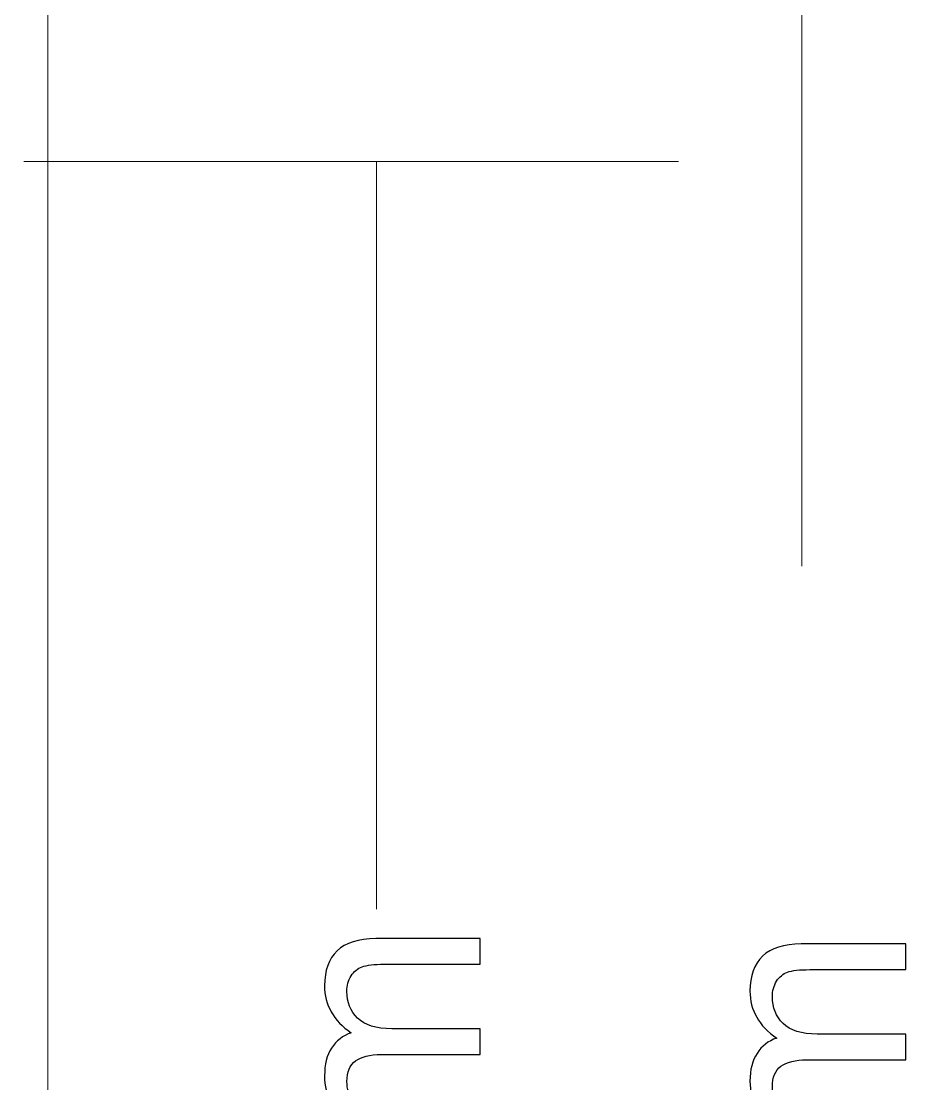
# Model space of a CAD drawing. Header units: millimetres. Extents: x -62 to 58, y -47 to 48.
# Drawn here: x 39.55 to 54.43, y 3.93 to 21.79 of the extents above; entities that cross this region are included whole.
import ezdxf

# ---------------------------------------------------------------- set-up
doc = ezdxf.new("R2010")
doc.units = ezdxf.units.MM
doc.header["$MEASUREMENT"] = 0
doc.layers.add('BG_OUTLINE', color=7, linetype='Continuous')

msp = doc.modelspace()

# ---------------------------------------------------------------- linework, layer by layer
at = {"layer": 'BG_OUTLINE', "lineweight": 9}
msp.add_open_spline([(-39.9999, -35.8165), (-39.9999, -35.8165), (-39.9999, 34.1833), (-39.9999, 34.1833), (-39.9999, 34.1833), (-39.9999, 34.1833), (39.9999, 34.1833), (39.9999, 34.1833), (39.9999, 34.1833), (39.9999, 34.1833), (39.9999, -35.8165), (39.9999, -35.8165), (39.9999, -35.8165), (39.9999, -35.8165), (-39.9999, -35.8165), (-39.9999, -35.8165)], degree=3, knots=[0, 0, 0, 0, 0.25, 0.25, 0.25, 0.25, 0.5, 0.5, 0.5, 0.5, 0.75, 0.75, 0.75, 0.75, 1, 1, 1, 1], dxfattribs=at)
at = {"layer": 'BG_OUTLINE', "lineweight": 20}
for points in [[(52.6818, 34.1833), (52.6818, 34.1833), (52.6818, 12.6306), (52.6818, 12.6306)], [(39.9999, 21.2812), (39.9999, 21.2812), (39.9999, -47.0467), (39.9999, -47.0467)], [(39.5987, 19.4309), (39.5987, 19.4309), (50.608, 19.4309), (50.608, 19.4309)], [(45.528, 6.8635), (45.528, 6.8635), (45.528, 19.4309), (45.528, 19.4309)]]:
    msp.add_open_spline(points, degree=3, dxfattribs=at)
at = {"layer": 'BG_OUTLINE'}
for points in [[(47.2731, 2.9009), (47.2731, 2.9009), (44.7123, 2.9009), (44.7123, 2.9009), (44.7123, 2.9009), (44.7123, 2.9009), (44.7123, 3.2886), (44.7123, 3.2886), (44.7123, 3.2886), (44.7123, 3.2886), (45.0712, 3.2886), (45.0712, 3.2886), (45.0712, 3.2886), (44.9461, 3.3692), (44.8449, 3.4762), (44.7691, 3.6096), (44.7691, 3.6096), (44.6926, 3.7429), (44.6539, 3.8952), (44.6539, 4.0656), (44.6539, 4.0656), (44.6539, 4.2549), (44.6934, 4.4105), (44.7724, 4.5315), (44.7724, 4.5315), (44.8514, 4.6533), (44.9609, 4.7389), (45.1025, 4.7883), (45.1025, 4.7883), (44.8037, 4.9916), (44.6539, 5.255), (44.6539, 5.5793), (44.6539, 5.5793), (44.6539, 5.8337), (44.7247, 6.0288), (44.8654, 6.1654), (44.8654, 6.1654), (45.0062, 6.302), (45.2227, 6.3704), (45.5149, 6.3704), (45.5149, 6.3704), (45.5149, 6.3704), (47.2731, 6.3704), (47.2731, 6.3704), (47.2731, 6.3704), (47.2731, 6.3704), (47.2731, 5.939), (47.2731, 5.939), (47.2731, 5.939), (47.2731, 5.939), (45.6598, 5.939), (45.6598, 5.939), (45.6598, 5.939), (45.4861, 5.939), (45.361, 5.9251), (45.2844, 5.8971), (45.2844, 5.8971), (45.2087, 5.8683), (45.1469, 5.8172), (45.1, 5.744), (45.1, 5.744), (45.0539, 5.6699), (45.0301, 5.5826), (45.0301, 5.483), (45.0301, 5.483), (45.0301, 5.3028), (45.0902, 5.1538), (45.2103, 5.0344), (45.2103, 5.0344), (45.3297, 4.9159), (45.5215, 4.8558), (45.7849, 4.8558), (45.7849, 4.8558), (45.7849, 4.8558), (47.2731, 4.8558), (47.2731, 4.8558), (47.2731, 4.8558), (47.2731, 4.8558), (47.2731, 4.422), (47.2731, 4.422), (47.2731, 4.422), (47.2731, 4.422), (45.6095, 4.422), (45.6095, 4.422), (45.6095, 4.422), (45.4161, 4.422), (45.2712, 4.3866), (45.1749, 4.3158), (45.1749, 4.3158), (45.0786, 4.245), (45.0301, 4.1298), (45.0301, 3.9685), (45.0301, 3.9685), (45.0301, 3.8466), (45.0622, 3.7339), (45.1272, 3.6302), (45.1272, 3.6302), (45.1914, 3.5264), (45.2852, 3.4507), (45.4087, 3.4046), (45.4087, 3.4046), (45.533, 3.3577), (45.7116, 3.3347), (45.9446, 3.3347), (45.9446, 3.3347), (45.9446, 3.3347), (47.2731, 3.3347), (47.2731, 3.3347), (47.2731, 3.3347), (47.2731, 3.3347), (47.2731, 2.9009), (47.2731, 2.9009)], [(54.4269, 2.8111), (54.4269, 2.8111), (51.8661, 2.8111), (51.8661, 2.8111), (51.8661, 2.8111), (51.8661, 2.8111), (51.8661, 3.1988), (51.8661, 3.1988), (51.8661, 3.1988), (51.8661, 3.1988), (52.225, 3.1988), (52.225, 3.1988), (52.225, 3.1988), (52.0999, 3.2794), (51.9987, 3.3864), (51.9229, 3.5198), (51.9229, 3.5198), (51.8464, 3.6531), (51.8077, 3.8054), (51.8077, 3.9758), (51.8077, 3.9758), (51.8077, 4.1651), (51.8472, 4.3207), (51.9262, 4.4417), (51.9262, 4.4417), (52.0052, 4.5635), (52.1147, 4.6491), (52.2563, 4.6985), (52.2563, 4.6985), (51.9575, 4.9018), (51.8077, 5.1652), (51.8077, 5.4895), (51.8077, 5.4895), (51.8077, 5.7439), (51.8785, 5.939), (52.0192, 6.0756), (52.0192, 6.0756), (52.16, 6.2122), (52.3765, 6.2806), (52.6687, 6.2806), (52.6687, 6.2806), (52.6687, 6.2806), (54.4269, 6.2806), (54.4269, 6.2806), (54.4269, 6.2806), (54.4269, 6.2806), (54.4269, 5.8492), (54.4269, 5.8492), (54.4269, 5.8492), (54.4269, 5.8492), (52.8136, 5.8492), (52.8136, 5.8492), (52.8136, 5.8492), (52.6399, 5.8492), (52.5148, 5.8353), (52.4382, 5.8073), (52.4382, 5.8073), (52.3625, 5.7785), (52.3007, 5.7274), (52.2538, 5.6542), (52.2538, 5.6542), (52.2077, 5.5801), (52.1839, 5.4928), (52.1839, 5.3932), (52.1839, 5.3932), (52.1839, 5.213), (52.244, 5.064), (52.3641, 4.9446), (52.3641, 4.9446), (52.4835, 4.8261), (52.6753, 4.766), (52.9387, 4.766), (52.9387, 4.766), (52.9387, 4.766), (54.4269, 4.766), (54.4269, 4.766), (54.4269, 4.766), (54.4269, 4.766), (54.4269, 4.3322), (54.4269, 4.3322), (54.4269, 4.3322), (54.4269, 4.3322), (52.7633, 4.3322), (52.7633, 4.3322), (52.7633, 4.3322), (52.5699, 4.3322), (52.425, 4.2968), (52.3287, 4.226), (52.3287, 4.226), (52.2324, 4.1552), (52.1839, 4.04), (52.1839, 3.8787), (52.1839, 3.8787), (52.1839, 3.7568), (52.216, 3.6441), (52.281, 3.5404), (52.281, 3.5404), (52.3452, 3.4366), (52.439, 3.3609), (52.5625, 3.3148), (52.5625, 3.3148), (52.6868, 3.2679), (52.8654, 3.2449), (53.0984, 3.2449), (53.0984, 3.2449), (53.0984, 3.2449), (54.4269, 3.2449), (54.4269, 3.2449), (54.4269, 3.2449), (54.4269, 3.2449), (54.4269, 2.8111), (54.4269, 2.8111)]]:
    msp.add_open_spline(points, degree=3, knots=[0, 0, 0, 0, 0.0357143, 0.0357143, 0.0357143, 0.0357143, 0.0714286, 0.0714286, 0.0714286, 0.0714286, 0.1071429, 0.1071429, 0.1071429, 0.1071429, 0.1428571, 0.1428571, 0.1428571, 0.1428571, 0.1785714, 0.1785714, 0.1785714, 0.1785714, 0.2142857, 0.2142857, 0.2142857, 0.2142857, 0.25, 0.25, 0.25, 0.25, 0.2857143, 0.2857143, 0.2857143, 0.2857143, 0.3214286, 0.3214286, 0.3214286, 0.3214286, 0.3571429, 0.3571429, 0.3571429, 0.3571429, 0.3928571, 0.3928571, 0.3928571, 0.3928571, 0.4285714, 0.4285714, 0.4285714, 0.4285714, 0.4642857, 0.4642857, 0.4642857, 0.4642857, 0.5, 0.5, 0.5, 0.5, 0.5357143, 0.5357143, 0.5357143, 0.5357143, 0.5714286, 0.5714286, 0.5714286, 0.5714286, 0.6071429, 0.6071429, 0.6071429, 0.6071429, 0.6428571, 0.6428571, 0.6428571, 0.6428571, 0.6785714, 0.6785714, 0.6785714, 0.6785714, 0.7142857, 0.7142857, 0.7142857, 0.7142857, 0.75, 0.75, 0.75, 0.75, 0.7857143, 0.7857143, 0.7857143, 0.7857143, 0.8214286, 0.8214286, 0.8214286, 0.8214286, 0.8571429, 0.8571429, 0.8571429, 0.8571429, 0.8928571, 0.8928571, 0.8928571, 0.8928571, 0.9285714, 0.9285714, 0.9285714, 0.9285714, 0.9642857, 0.9642857, 0.9642857, 0.9642857, 1, 1, 1, 1], dxfattribs=at)

doc.saveas('drawing.dxf')
